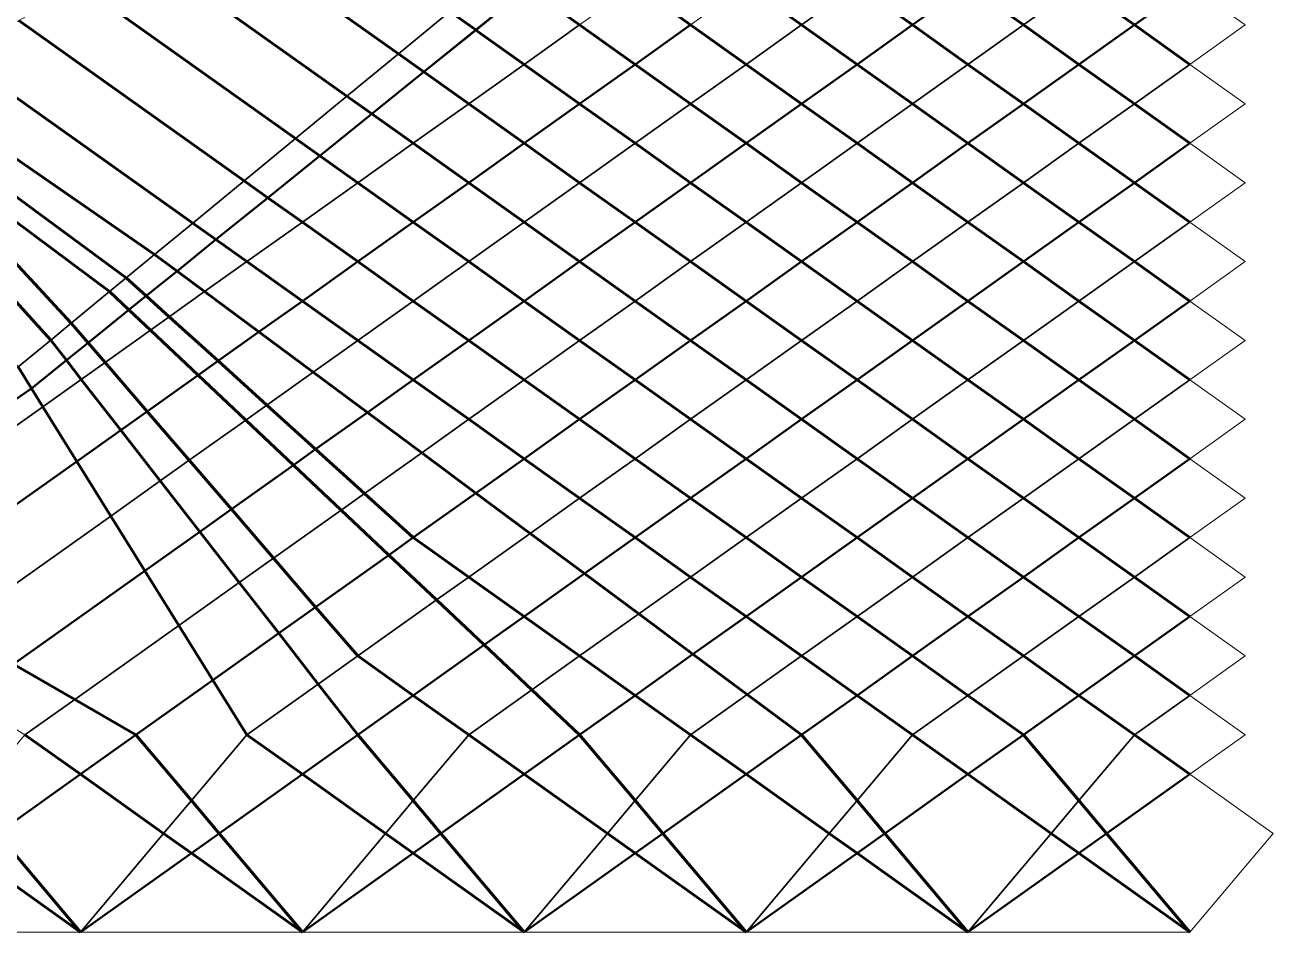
# Model space of a CAD drawing. Header units: millimetres. Extents: x 70.6 to 105.5, y 0 to 21.3.
# Drawn here: x 88.27 to 105.53, y 0 to 12.56 of the extents above; entities that cross this region are included whole.
import ezdxf

# ---------------------------------------------------------------- set-up
doc = ezdxf.new("R2010")
doc.units = ezdxf.units.MM
for name, color, linetype, lineweight in [('Tendons 1', 50, 'Continuous', 50), ('Tendons 2', 201, 'Continuous', 35), ('Tendons 3', 170, 'Continuous', 60), ('Основания', 130, 'Continuous', 20)]:
    doc.layers.add(name, color=color, linetype=linetype, lineweight=lineweight)

msp = doc.modelspace()

# ---------------------------------------------------------------- linework, layer by layer
at = {"layer": 'Tendons 1', "linetype": 'Continuous', "ltscale": 250}
for p, q in [((94.503, 12.486, 0.4), (95.221, 13.067, 0.4)), ((95.223, 13.066, 0.4), (94.505, 12.485, 0.4)), ((101.313, 13.102, 0.4), (100.545, 12.556, 0.4)), ((103.615, 12.556, 0.4), (104.383, 13.102, 0.4)), ((93.784, 11.906, 0.4), (94.503, 12.486, 0.4)), ((94.505, 12.485, 0.4), (93.784, 11.906, 0.4)), ((96.708, 12.01, 0.4), (97.475, 12.556, 0.4)), ((99.778, 12.01, 0.4), (100.545, 12.556, 0.4)), ((102.848, 12.01, 0.4), (103.615, 12.556, 0.4)), ((95.94, 11.464, 0.4), (96.708, 12.01, 0.4)), ((99.01, 11.464, 0.4), (99.778, 12.01, 0.4)), ((102.08, 11.464, 0.4), (102.848, 12.01, 0.4)), ((93.065, 11.325, 0.4), (93.784, 11.906, 0.4)), ((95.94, 11.464, 0.4), (95.173, 10.918, 0.4)), ((99.01, 11.464, 0.4), (98.243, 10.918, 0.4)), ((101.313, 10.918, 0.4), (102.08, 11.464, 0.4)), ((93.065, 11.325, 0.4), (92.346, 10.745, 0.4)), ((92.346, 10.745, 0.4), (93.065, 11.325, 0.4)), ((94.405, 10.372, 0.4), (95.173, 10.918, 0.4)), ((97.475, 10.372, 0.4), (98.243, 10.918, 0.4)), ((101.313, 10.918, 0.4), (100.545, 10.372, 0.4)), ((103.615, 10.372, 0.4), (104.383, 10.918, 0.4)), ((92.346, 10.745, 0.4), (91.627, 10.165, 0.4)), ((94.405, 10.372, 0.4), (93.638, 9.827, 0.4)), ((97.475, 10.372, 0.4), (96.708, 9.827, 0.4)), ((100.545, 10.372, 0.4), (99.778, 9.827, 0.4)), ((103.615, 10.372, 0.4), (102.848, 9.827, 0.4)), ((90.908, 9.585, 0.4), (91.627, 10.165, 0.4)), ((92.87, 9.281, 0.4), (93.638, 9.827, 0.4)), ((95.94, 9.281, 0.4), (96.708, 9.827, 0.4)), ((99.778, 9.827, 0.4), (99.01, 9.281, 0.4)), ((102.08, 9.281, 0.4), (102.848, 9.827, 0.4)), ((90.908, 9.585, 0.4), (90.369, 9.15, 0.4)), ((92.103, 8.735, 0.4), (92.87, 9.281, 0.4)), ((95.94, 9.281, 0.4), (95.173, 8.735, 0.4)), ((99.01, 9.281, 0.4), (98.243, 8.735, 0.4)), ((101.313, 8.735, 0.4), (102.08, 9.281, 0.4)), ((90.369, 9.15, 0.4), (89.943, 8.806, 0.4)), ((89.943, 8.806, 0.4), (89.703, 8.612, 0.4)), ((91.502, 8.308, 0.4), (92.103, 8.735, 0.4)), ((95.173, 8.735, 0.4), (94.405, 8.189, 0.4)), ((98.243, 8.735, 0.4), (97.475, 8.189, 0.4)), ((100.545, 8.189, 0.4), (101.313, 8.735, 0.4)), ((103.615, 8.189, 0.4), (104.383, 8.735, 0.4)), ((89.139, 8.157, 0.4), (89.703, 8.612, 0.4)), ((90.937, 7.906, 0.4), (91.502, 8.308, 0.4)), ((89.139, 8.157, 0.4), (88.839, 7.915, 0.4)), ((94.405, 8.189, 0.4), (93.638, 7.643, 0.4)), ((96.708, 7.643, 0.4), (97.475, 8.189, 0.4)), ((99.778, 7.643, 0.4), (100.545, 8.189, 0.4)), ((102.848, 7.643, 0.4), (103.615, 8.189, 0.4)), ((88.839, 7.915, 0.4), (88.355, 7.524, 0.4)), ((90.66, 7.709, 0.4), (90.937, 7.906, 0.4)), ((89.956, 7.208, 0.4), (90.66, 7.709, 0.4)), ((93.638, 7.643, 0.4), (93.004, 7.192, 0.4)), ((96.708, 7.643, 0.4), (95.94, 7.098, 0.4)), ((99.778, 7.643, 0.4), (99.01, 7.098, 0.4)), ((102.848, 7.643, 0.4), (102.08, 7.098, 0.4)), ((88.355, 7.524, 0.4), (85.225, 5.378, 0.4)), ((89.956, 7.208, 0.4), (89.59, 6.948, 0.4)), ((92.287, 6.683, 0.4), (93.004, 7.192, 0.4)), ((95.94, 7.098, 0.4), (95.173, 6.552, 0.4)), ((98.243, 6.552, 0.4), (99.01, 7.098, 0.4)), ((101.313, 6.552, 0.4), (102.08, 7.098, 0.4)), ((88.982, 6.516, 0.4), (89.59, 6.948, 0.4)), ((91.98, 6.465, 0.4), (92.287, 6.683, 0.4)), ((88.982, 6.516, 0.4), (86.415, 4.69, 0.4)), ((91.121, 5.854, 0.4), (91.98, 6.465, 0.4)), ((95.173, 6.552, 0.4), (94.505, 6.077, 0.4)), ((98.243, 6.552, 0.4), (97.475, 6.006, 0.4)), ((100.545, 6.006, 0.4), (101.313, 6.552, 0.4)), ((104.383, 6.552, 0.4), (103.615, 6.006, 0.4)), ((94.505, 6.077, 0.4), (93.638, 5.46, 0.4)), ((96.708, 5.46, 0.4), (97.475, 6.006, 0.4)), ((100.545, 6.006, 0.4), (99.778, 5.46, 0.4)), ((103.615, 6.006, 0.4), (102.848, 5.46, 0.4)), ((90.683, 5.542, 0.4), (91.121, 5.854, 0.4)), ((90.683, 5.542, 0.4), (89.923, 5.002, 0.4)), ((93.638, 5.46, 0.4), (93.3, 5.22, 0.4)), ((96.708, 5.46, 0.4), (96.007, 4.962, 0.4)), ((99.01, 4.914, 0.4), (99.778, 5.46, 0.4)), ((102.848, 5.46, 0.4), (102.08, 4.914, 0.4)), ((93.3, 5.22, 0.4), (92.287, 4.5, 0.4)), ((88.107, 3.71, 0.4), (89.923, 5.002, 0.4)), ((96.007, 4.962, 0.4), (95.173, 4.368, 0.4)), ((98.243, 4.368, 0.4), (99.01, 4.914, 0.4)), ((101.313, 4.368, 0.4), (102.08, 4.914, 0.4)), ((92.287, 4.5, 0.4), (91.777, 4.137, 0.4)), ((94.62, 3.976, 0.4), (95.173, 4.368, 0.4)), ((98.243, 4.368, 0.4), (97.508, 3.846, 0.4)), ((100.545, 3.823, 0.4), (101.313, 4.368, 0.4)), ((103.615, 3.823, 0.4), (104.383, 4.368, 0.4)), ((90.864, 3.488, 0.4), (91.777, 4.137, 0.4)), ((94.62, 3.976, 0.4), (93.638, 3.277, 0.4)), ((96.708, 3.277, 0.4), (97.508, 3.846, 0.4)), ((99.778, 3.277, 0.4), (100.545, 3.823, 0.4)), ((102.848, 3.277, 0.4), (103.615, 3.823, 0.4)), ((89.8, 2.731, 0.4), (90.864, 3.488, 0.4)), ((90.864, 3.488, 0.4), (89.8, 2.731, 0.4)), ((92.87, 2.731, 0.4), (93.638, 3.277, 0.4)), ((95.94, 2.731, 0.4), (96.708, 3.277, 0.4)), ((99.01, 2.731, 0.4), (99.778, 3.277, 0.4)), ((99.01, 2.731, 0.4), (99.778, 3.277, 0.4)), ((102.08, 2.731, 0.4), (102.848, 3.277, 0.4)), ((89.033, 2.185, 0.4), (89.8, 2.731, 0.4)), ((92.103, 2.185, 0.4), (92.87, 2.731, 0.4)), ((95.173, 2.185, 0.4), (95.94, 2.731, 0.4)), ((98.243, 2.185, 0.4), (99.01, 2.731, 0.4)), ((98.243, 2.185, 0.4), (99.01, 2.731, 0.4)), ((102.08, 2.731, 0.4), (101.313, 2.185, 0.4)), ((89.033, 2.185, 0.4), (87.881, 1.366, 0.4)), ((90.951, 1.366, 0.4), (92.103, 2.185, 0.4)), ((94.021, 1.366, 0.4), (95.173, 2.185, 0.4)), ((97.091, 1.366, 0.4), (98.243, 2.185, 0.4)), ((100.161, 1.366, 0.4), (101.313, 2.185, 0.4)), ((103.231, 1.366, 0.4), (104.383, 2.185, 0.4)), ((90.951, 1.366, 0.4), (90.568, 1.094, 0.4)), ((94.021, 1.366, 0.4), (93.638, 1.094, 0.4)), ((97.091, 1.366, 0.4), (96.708, 1.094, 0.4)), ((100.161, 1.366, 0.4), (99.778, 1.094, 0.4)), ((103.231, 1.366, 0.4), (102.848, 1.094, 0.4)), ((90.568, 1.094, 0.4), (89.033, 0.002, 0.4)), ((93.638, 1.094, 0.4), (92.103, 0.002, 0.4)), ((95.173, 0.002, 0.4), (96.708, 1.094, 0.4)), ((99.778, 1.094, 0.4), (98.243, 0.002, 0.4)), ((102.848, 1.094, 0.4), (101.313, 0.002, 0.4))]:
    msp.add_line(p, q, dxfattribs=at)
at = {"layer": 'Tendons 2', "linetype": 'Continuous', "ltscale": 250}
for p, q in [((99.778, 13.102, 0.9), (99.01, 12.556, 0.9)), ((102.848, 13.102, 0.9), (102.08, 12.556, 0.9)), ((94.143, 12.742, 0.9), (93.432, 12.156, 0.9)), ((95.173, 12.01, 0.9), (95.94, 12.556, 0.9)), ((95.94, 12.556, 0.9), (95.173, 12.01, 0.9)), ((99.01, 12.556, 0.9), (98.243, 12.01, 0.9)), ((101.313, 12.01, 0.9), (102.08, 12.556, 0.9)), ((93.432, 12.156, 0.9), (92.72, 11.571, 0.9)), ((94.405, 11.464, 0.9), (95.173, 12.01, 0.9)), ((95.173, 12.01, 0.9), (94.405, 11.464, 0.9)), ((98.243, 12.01, 0.9), (97.475, 11.464, 0.9)), ((100.545, 11.464, 0.9), (101.313, 12.01, 0.9)), ((104.383, 12.01, 0.9), (103.615, 11.464, 0.9)), ((92.009, 10.985, 0.9), (92.72, 11.571, 0.9)), ((94.405, 11.464, 0.9), (93.638, 10.918, 0.9)), ((97.475, 11.464, 0.9), (96.708, 10.918, 0.9)), ((100.545, 11.464, 0.9), (99.778, 10.918, 0.9)), ((102.848, 10.918, 0.9), (103.615, 11.464, 0.9)), ((91.298, 10.399, 0.9), (92.009, 10.985, 0.9)), ((92.87, 10.372, 0.9), (93.638, 10.918, 0.9)), ((93.638, 10.918, 0.9), (92.87, 10.372, 0.9)), ((96.708, 10.918, 0.9), (95.94, 10.372, 0.9)), ((99.01, 10.372, 0.9), (99.778, 10.918, 0.9)), ((102.08, 10.372, 0.9), (102.848, 10.918, 0.9)), ((91.298, 10.399, 0.9), (90.586, 9.813, 0.9)), ((92.103, 9.827, 0.9), (92.87, 10.372, 0.9)), ((92.87, 10.372, 0.9), (92.103, 9.827, 0.9)), ((95.173, 9.827, 0.9), (95.94, 10.372, 0.9)), ((98.243, 9.827, 0.9), (99.01, 10.372, 0.9)), ((102.08, 10.372, 0.9), (101.313, 9.827, 0.9)), ((90.059, 9.379, 0.9), (90.586, 9.813, 0.9)), ((92.103, 9.827, 0.9), (91.335, 9.281, 0.9)), ((91.335, 9.281, 0.9), (92.103, 9.826, 0.9)), ((95.173, 9.827, 0.9), (94.405, 9.281, 0.9)), ((97.475, 9.281, 0.9), (98.243, 9.827, 0.9)), ((100.545, 9.281, 0.9), (101.313, 9.827, 0.9)), ((103.615, 9.281, 0.9), (104.383, 9.827, 0.9)), ((89.667, 9.056, 0.9), (90.059, 9.379, 0.9)), ((91.335, 9.281, 0.9), (90.751, 8.865, 0.9)), ((94.405, 9.281, 0.9), (93.638, 8.735, 0.9)), ((96.708, 8.735, 0.9), (97.475, 9.281, 0.9)), ((99.778, 8.735, 0.9), (100.545, 9.281, 0.9)), ((103.615, 9.281, 0.9), (102.848, 8.735, 0.9)), ((89.434, 8.865, 0.9), (89.667, 9.056, 0.9)), ((88.905, 8.429, 0.9), (89.434, 8.865, 0.9)), ((90.751, 8.865, 0.9), (90.261, 8.517, 0.9)), ((92.87, 8.189, 0.9), (93.638, 8.735, 0.9)), ((95.94, 8.189, 0.9), (96.708, 8.735, 0.9)), ((99.01, 8.189, 0.9), (99.778, 8.735, 0.9)), ((102.848, 8.735, 0.9), (102.08, 8.189, 0.9)), ((90, 8.331, 0.9), (90.261, 8.517, 0.9)), ((88.621, 8.195, 0.9), (88.905, 8.429, 0.9)), ((89.373, 7.885, 0.9), (90, 8.331, 0.9)), ((88.169, 7.823, 0.9), (88.621, 8.195, 0.9)), ((92.253, 7.75, 0.9), (92.87, 8.189, 0.9)), ((95.173, 7.643, 0.9), (95.94, 8.189, 0.9)), ((99.01, 8.189, 0.9), (98.243, 7.643, 0.9)), ((101.313, 7.643, 0.9), (102.08, 8.189, 0.9)), ((89.373, 7.885, 0.9), (89.044, 7.651, 0.9)), ((89.044, 7.651, 0.9), (88.511, 7.272, 0.9)), ((92.253, 7.75, 0.9), (91.612, 7.294, 0.9)), ((95.173, 7.643, 0.9), (94.405, 7.098, 0.9)), ((98.243, 7.643, 0.9), (97.475, 7.098, 0.9)), ((100.545, 7.098, 0.9), (101.313, 7.643, 0.9)), ((103.615, 7.098, 0.9), (104.383, 7.643, 0.9)), ((85.568, 5.18, 0.9), (88.511, 7.272, 0.9)), ((91.32, 7.087, 0.9), (91.612, 7.294, 0.9)), ((90.539, 6.531, 0.9), (91.32, 7.087, 0.9)), ((93.754, 6.635, 0.9), (94.405, 7.098, 0.9)), ((97.475, 7.098, 0.9), (96.708, 6.552, 0.9)), ((100.545, 7.098, 0.9), (99.778, 6.552, 0.9)), ((103.615, 7.098, 0.9), (102.848, 6.552, 0.9)), ((92.962, 6.072, 0.9), (93.754, 6.635, 0.9)), ((90.539, 6.531, 0.9), (90.137, 6.245, 0.9)), ((96.708, 6.552, 0.9), (95.94, 6.006, 0.9)), ((99.01, 6.006, 0.9), (99.778, 6.552, 0.9)), ((102.08, 6.006, 0.9), (102.848, 6.552, 0.9)), ((90.137, 6.245, 0.9), (89.452, 5.759, 0.9)), ((92.64, 5.842, 0.9), (92.962, 6.072, 0.9)), ((95.94, 6.006, 0.9), (95.256, 5.519, 0.9)), ((99.01, 6.006, 0.9), (98.243, 5.46, 0.9)), ((102.08, 6.006, 0.9), (101.313, 5.46, 0.9)), ((89.452, 5.759, 0.9), (87.261, 4.2, 0.9)), ((91.704, 5.177, 0.9), (92.64, 5.842, 0.9)), ((95.256, 5.519, 0.9), (94.405, 4.914, 0.9)), ((97.475, 4.914, 0.9), (98.243, 5.46, 0.9)), ((100.545, 4.914, 0.9), (101.313, 5.46, 0.9)), ((103.615, 4.914, 0.9), (104.383, 5.46, 0.9)), ((91.23, 4.84, 0.9), (91.704, 5.177, 0.9)), ((91.23, 4.84, 0.9), (90.394, 4.245, 0.9)), ((93.96, 4.598, 0.9), (94.405, 4.914, 0.9)), ((96.758, 4.404, 0.9), (97.475, 4.914, 0.9)), ((99.778, 4.368, 0.9), (100.545, 4.914, 0.9)), ((103.615, 4.914, 0.9), (102.848, 4.368, 0.9)), ((92.87, 3.823, 0.9), (93.96, 4.598, 0.9)), ((95.94, 3.823, 0.9), (96.758, 4.404, 0.9)), ((99.778, 4.368, 0.9), (99.01, 3.823, 0.9)), ((102.08, 3.823, 0.9), (102.848, 4.368, 0.9)), ((90.394, 4.245, 0.9), (88.954, 3.221, 0.9)), ((92.323, 3.434, 0.9), (92.87, 3.823, 0.9)), ((95.94, 3.823, 0.9), (95.28, 3.353, 0.9)), ((99.01, 3.823, 0.9), (98.259, 3.289, 0.9)), ((98.259, 3.289, 0.9), (99.01, 3.823, 0.9)), ((102.08, 3.823, 0.9), (101.313, 3.277, 0.9)), ((92.323, 3.434, 0.9), (91.335, 2.731, 0.9)), ((95.28, 3.353, 0.9), (94.405, 2.731, 0.9)), ((98.259, 3.289, 0.9), (97.475, 2.731, 0.9)), ((97.475, 2.731, 0.9), (98.259, 3.289, 0.9)), ((88.954, 3.221, 0.9), (88.265, 2.731, 0.9)), ((100.545, 2.731, 0.9), (101.313, 3.277, 0.9)), ((103.615, 2.731, 0.9), (104.383, 3.277, 0.9)), ((90.568, 1.821, 0.9), (91.335, 2.731, 0.9)), ((94.405, 2.731, 0.9), (93.638, 1.821, 0.9)), ((96.708, 1.821, 0.9), (97.475, 2.731, 0.9)), ((99.778, 1.821, 0.9), (100.545, 2.731, 0.9)), ((103.615, 2.731, 0.9), (102.848, 1.821, 0.9)), ((90.184, 1.366, 0.9), (90.568, 1.821, 0.9)), ((93.254, 1.366, 0.9), (93.638, 1.821, 0.9)), ((96.324, 1.366, 0.9), (96.708, 1.821, 0.9)), ((99.394, 1.366, 0.9), (99.778, 1.821, 0.9)), ((102.848, 1.821, 0.9), (102.464, 1.366, 0.9)), ((89.033, 0.002, 0.9), (90.184, 1.366, 0.9)), ((92.103, 0.002, 0.9), (93.254, 1.366, 0.9)), ((95.173, 0.002, 0.9), (96.324, 1.366, 0.9)), ((99.394, 1.366, 0.9), (98.243, 0.002, 0.9)), ((101.313, 0.002, 0.9), (102.464, 1.366, 0.9))]:
    msp.add_line(p, q, dxfattribs=at)
at = {"layer": 'Tendons 3', "linetype": 'Continuous', "ltscale": 250}
for p, q in [((91.192, 13.749, 0.65), (93.432, 12.156, 0.65)), ((92.72, 11.571, 0.65), (90.27, 13.313, 0.65)), ((95.94, 12.556, 0.65), (95.223, 13.066, 0.65)), ((95.223, 13.066, 0.65), (95.94, 12.556, 0.65)), ((96.708, 13.102, 0.65), (97.475, 12.556, 0.65)), ((98.243, 13.102, 0.65), (99.01, 12.556, 0.65)), ((99.778, 13.102, 0.65), (100.545, 12.556, 0.65)), ((102.08, 12.556, 0.65), (101.313, 13.102, 0.65)), ((102.848, 13.102, 0.65), (103.615, 12.556, 0.65)), ((92.009, 10.985, 0.65), (89.347, 12.878, 0.65)), ((91.298, 10.399, 0.65), (88.181, 12.616, 0.65)), ((94.143, 12.742, 0.65), (94.503, 12.486, 0.65)), ((95.173, 12.01, 0.65), (94.505, 12.485, 0.65)), ((94.505, 12.485, 0.65), (95.173, 12.01, 0.65)), ((95.94, 12.556, 0.65), (96.708, 12.01, 0.65)), ((98.243, 12.01, 0.65), (97.475, 12.556, 0.65)), ((99.01, 12.556, 0.65), (99.778, 12.01, 0.65)), ((100.545, 12.556, 0.65), (101.313, 12.01, 0.65)), ((102.848, 12.01, 0.65), (102.08, 12.556, 0.65)), ((104.383, 12.01, 0.65), (103.615, 12.556, 0.65)), ((87.319, 12.137, 0.65), (90.586, 9.813, 0.65)), ((93.432, 12.156, 0.65), (93.784, 11.906, 0.65)), ((95.173, 12.01, 0.65), (95.94, 11.464, 0.65)), ((96.708, 12.01, 0.65), (97.475, 11.464, 0.65)), ((99.01, 11.464, 0.65), (98.243, 12.01, 0.65)), ((100.545, 11.464, 0.65), (99.778, 12.01, 0.65)), ((102.08, 11.464, 0.65), (101.313, 12.01, 0.65)), ((103.615, 11.464, 0.65), (102.848, 12.01, 0.65)), ((86.628, 11.754, 0.65), (90.059, 9.379, 0.65)), ((93.784, 11.906, 0.65), (94.405, 11.464, 0.65)), ((92.72, 11.571, 0.65), (93.065, 11.325, 0.65)), ((89.434, 8.865, 0.65), (86.018, 11.415, 0.65)), ((86.274, 11.557, 0.65), (89.667, 9.056, 0.65)), ((94.405, 11.464, 0.65), (95.173, 10.918, 0.65)), ((95.94, 11.464, 0.65), (96.708, 10.918, 0.65)), ((97.475, 11.464, 0.65), (98.243, 10.918, 0.65)), ((99.778, 10.918, 0.65), (99.01, 11.464, 0.65)), ((100.545, 11.464, 0.65), (101.313, 10.918, 0.65)), ((102.848, 10.918, 0.65), (102.08, 11.464, 0.65)), ((103.615, 11.464, 0.65), (104.383, 10.918, 0.65)), ((93.638, 10.918, 0.65), (93.065, 11.325, 0.65)), ((93.065, 11.325, 0.65), (93.638, 10.918, 0.65)), ((92.009, 10.985, 0.65), (92.346, 10.745, 0.65)), ((94.405, 10.372, 0.65), (93.638, 10.918, 0.65)), ((95.173, 10.918, 0.65), (95.94, 10.372, 0.65)), ((97.475, 10.372, 0.65), (96.708, 10.918, 0.65)), ((98.243, 10.918, 0.65), (99.01, 10.372, 0.65)), ((99.778, 10.918, 0.65), (100.545, 10.372, 0.65)), ((101.313, 10.918, 0.65), (102.08, 10.372, 0.65)), ((102.848, 10.918, 0.65), (103.615, 10.372, 0.65)), ((92.87, 10.372, 0.65), (92.346, 10.745, 0.65)), ((91.298, 10.399, 0.65), (91.627, 10.165, 0.65)), ((93.638, 9.827, 0.65), (92.87, 10.372, 0.65)), ((95.173, 9.827, 0.65), (94.405, 10.372, 0.65)), ((95.94, 10.372, 0.65), (96.708, 9.827, 0.65)), ((98.243, 9.827, 0.65), (97.475, 10.372, 0.65)), ((99.778, 9.827, 0.65), (99.01, 10.372, 0.65)), ((100.545, 10.372, 0.65), (101.313, 9.827, 0.65)), ((102.08, 10.372, 0.65), (102.848, 9.827, 0.65)), ((104.383, 9.827, 0.65), (103.615, 10.372, 0.65)), ((92.103, 9.826, 0.65), (91.627, 10.165, 0.65)), ((91.627, 10.165, 0.65), (92.103, 9.827, 0.65)), ((90.586, 9.813, 0.65), (90.908, 9.585, 0.65)), ((92.87, 9.281, 0.65), (92.103, 9.827, 0.65)), ((93.638, 9.827, 0.65), (94.405, 9.281, 0.65)), ((95.94, 9.281, 0.65), (95.173, 9.827, 0.65)), ((97.475, 9.281, 0.65), (96.708, 9.827, 0.65)), ((99.01, 9.281, 0.65), (98.243, 9.827, 0.65)), ((99.778, 9.827, 0.65), (100.545, 9.281, 0.65)), ((101.313, 9.827, 0.65), (102.08, 9.281, 0.65)), ((102.848, 9.827, 0.65), (103.615, 9.281, 0.65)), ((88.905, 8.429, 0.65), (87.786, 9.635, 0.65)), ((90.908, 9.585, 0.65), (91.335, 9.281, 0.65)), ((87.555, 9.373, 0.65), (88.621, 8.195, 0.65)), ((90.369, 9.15, 0.65), (90.059, 9.379, 0.65)), ((91.335, 9.281, 0.65), (92.103, 8.735, 0.65)), ((92.87, 9.281, 0.65), (93.638, 8.735, 0.65)), ((95.173, 8.735, 0.65), (94.405, 9.281, 0.65)), ((95.94, 9.281, 0.65), (96.708, 8.735, 0.65)), ((97.475, 9.281, 0.65), (98.243, 8.735, 0.65)), ((99.778, 8.735, 0.65), (99.01, 9.281, 0.65)), ((101.313, 8.735, 0.65), (100.545, 9.281, 0.65)), ((102.848, 8.735, 0.65), (102.08, 9.281, 0.65)), ((103.615, 9.281, 0.65), (104.383, 8.735, 0.65)), ((89.943, 8.806, 0.65), (89.667, 9.056, 0.65)), ((90.751, 8.865, 0.65), (90.369, 9.15, 0.65)), ((89.434, 8.865, 0.65), (89.703, 8.612, 0.65)), ((91.502, 8.308, 0.65), (90.751, 8.865, 0.65)), ((90.261, 8.517, 0.65), (89.943, 8.806, 0.65)), ((92.103, 8.735, 0.65), (92.87, 8.189, 0.65)), ((93.638, 8.735, 0.65), (94.405, 8.189, 0.65)), ((95.173, 8.735, 0.65), (95.94, 8.189, 0.65)), ((97.475, 8.189, 0.65), (96.708, 8.735, 0.65)), ((99.01, 8.189, 0.65), (98.243, 8.735, 0.65)), ((99.778, 8.735, 0.65), (100.545, 8.189, 0.65)), ((101.313, 8.735, 0.65), (102.08, 8.189, 0.65)), ((103.615, 8.189, 0.65), (102.848, 8.735, 0.65)), ((90, 8.331, 0.65), (89.703, 8.612, 0.65)), ((90.937, 7.906, 0.65), (90.261, 8.517, 0.65)), ((88.905, 8.429, 0.65), (89.139, 8.157, 0.65)), ((90, 8.331, 0.65), (90.66, 7.709, 0.65)), ((92.253, 7.75, 0.65), (91.502, 8.308, 0.65)), ((88.621, 8.195, 0.65), (88.839, 7.915, 0.65)), ((89.373, 7.885, 0.65), (89.139, 8.157, 0.65)), ((92.87, 8.189, 0.65), (93.638, 7.643, 0.65)), ((95.173, 7.643, 0.65), (94.405, 8.189, 0.65)), ((96.708, 7.643, 0.65), (95.94, 8.189, 0.65)), ((97.475, 8.189, 0.65), (98.243, 7.643, 0.65)), ((99.01, 8.189, 0.65), (99.778, 7.643, 0.65)), ((101.313, 7.643, 0.65), (100.545, 8.189, 0.65)), ((102.08, 8.189, 0.65), (102.848, 7.643, 0.65)), ((104.383, 7.643, 0.65), (103.615, 8.189, 0.65)), ((88.169, 7.823, 0.65), (88.355, 7.524, 0.65)), ((88.839, 7.915, 0.65), (89.044, 7.651, 0.65)), ((89.373, 7.885, 0.65), (89.956, 7.208, 0.65)), ((90.937, 7.906, 0.65), (91.612, 7.294, 0.65)), ((89.59, 6.948, 0.65), (89.044, 7.651, 0.65)), ((90.66, 7.709, 0.65), (91.32, 7.087, 0.65)), ((93.004, 7.192, 0.65), (92.253, 7.75, 0.65)), ((94.405, 7.098, 0.65), (93.638, 7.643, 0.65)), ((95.173, 7.643, 0.65), (95.94, 7.098, 0.65)), ((97.475, 7.098, 0.65), (96.708, 7.643, 0.65)), ((99.01, 7.098, 0.65), (98.243, 7.643, 0.65)), ((99.778, 7.643, 0.65), (100.545, 7.098, 0.65)), ((102.08, 7.098, 0.65), (101.313, 7.643, 0.65)), ((102.848, 7.643, 0.65), (103.615, 7.098, 0.65)), ((88.355, 7.524, 0.65), (88.511, 7.272, 0.65)), ((88.511, 7.272, 0.65), (88.982, 6.516, 0.65)), ((92.287, 6.683, 0.65), (91.612, 7.294, 0.65)), ((90.539, 6.531, 0.65), (89.956, 7.208, 0.65)), ((91.98, 6.465, 0.65), (91.32, 7.087, 0.65)), ((93.754, 6.635, 0.65), (93.004, 7.192, 0.65)), ((95.173, 6.552, 0.65), (94.405, 7.098, 0.65)), ((96.708, 6.552, 0.65), (95.94, 7.098, 0.65)), ((98.243, 6.552, 0.65), (97.475, 7.098, 0.65)), ((99.778, 6.552, 0.65), (99.01, 7.098, 0.65)), ((101.313, 6.552, 0.65), (100.545, 7.098, 0.65)), ((102.08, 7.098, 0.65), (102.848, 6.552, 0.65)), ((103.615, 7.098, 0.65), (104.383, 6.552, 0.65)), ((90.137, 6.245, 0.65), (89.59, 6.948, 0.65)), ((92.962, 6.072, 0.65), (92.287, 6.683, 0.65)), ((93.754, 6.635, 0.65), (94.505, 6.077, 0.65)), ((89.452, 5.759, 0.65), (88.982, 6.516, 0.65)), ((90.539, 6.531, 0.65), (91.121, 5.854, 0.65)), ((91.98, 6.465, 0.65), (92.64, 5.842, 0.65)), ((95.94, 6.006, 0.65), (95.173, 6.552, 0.65)), ((97.475, 6.006, 0.65), (96.708, 6.552, 0.65)), ((98.243, 6.552, 0.65), (99.01, 6.006, 0.65)), ((99.778, 6.552, 0.65), (100.545, 6.006, 0.65)), ((102.08, 6.006, 0.65), (101.313, 6.552, 0.65)), ((102.848, 6.552, 0.65), (103.615, 6.006, 0.65)), ((90.683, 5.542, 0.65), (90.137, 6.245, 0.65)), ((92.962, 6.072, 0.65), (93.638, 5.46, 0.65)), ((94.505, 6.077, 0.65), (95.256, 5.519, 0.65)), ((95.94, 6.006, 0.65), (96.708, 5.46, 0.65)), ((97.475, 6.006, 0.65), (98.243, 5.46, 0.65)), ((99.01, 6.006, 0.65), (99.778, 5.46, 0.65)), ((101.313, 5.46, 0.65), (100.545, 6.006, 0.65)), ((102.08, 6.006, 0.65), (102.848, 5.46, 0.65)), ((103.615, 6.006, 0.65), (104.383, 5.46, 0.65)), ((89.923, 5.002, 0.65), (89.452, 5.759, 0.65)), ((91.121, 5.854, 0.65), (91.704, 5.177, 0.65)), ((92.64, 5.842, 0.65), (93.3, 5.22, 0.65)), ((90.683, 5.542, 0.65), (91.23, 4.84, 0.65)), ((93.638, 5.46, 0.65), (94.405, 4.914, 0.65)), ((95.256, 5.519, 0.65), (96.007, 4.962, 0.65)), ((96.708, 5.46, 0.65), (97.475, 4.914, 0.65)), ((99.01, 4.914, 0.65), (98.243, 5.46, 0.65)), ((100.545, 4.914, 0.65), (99.778, 5.46, 0.65)), ((102.08, 4.914, 0.65), (101.313, 5.46, 0.65)), ((103.615, 4.914, 0.65), (102.848, 5.46, 0.65)), ((93.3, 5.22, 0.65), (93.96, 4.598, 0.65)), ((92.287, 4.5, 0.65), (91.704, 5.177, 0.65)), ((90.394, 4.245, 0.65), (89.923, 5.002, 0.65)), ((91.23, 4.84, 0.65), (91.777, 4.137, 0.65)), ((94.405, 4.914, 0.65), (95.173, 4.368, 0.65)), ((96.007, 4.962, 0.65), (96.758, 4.404, 0.65)), ((97.475, 4.914, 0.65), (98.243, 4.368, 0.65)), ((99.01, 4.914, 0.65), (99.778, 4.368, 0.65)), ((101.313, 4.368, 0.65), (100.545, 4.914, 0.65)), ((102.08, 4.914, 0.65), (102.848, 4.368, 0.65)), ((104.383, 4.368, 0.65), (103.615, 4.914, 0.65)), ((92.287, 4.5, 0.65), (92.87, 3.823, 0.65)), ((94.62, 3.976, 0.65), (93.96, 4.598, 0.65)), ((95.173, 4.368, 0.65), (95.94, 3.823, 0.65)), ((96.758, 4.404, 0.65), (97.508, 3.846, 0.65)), ((98.243, 4.368, 0.65), (99.01, 3.823, 0.65)), ((100.545, 3.823, 0.65), (99.778, 4.368, 0.65)), ((101.313, 4.368, 0.65), (102.08, 3.823, 0.65)), ((102.848, 4.368, 0.65), (103.615, 3.823, 0.65)), ((90.394, 4.245, 0.65), (90.864, 3.488, 0.65)), ((92.323, 3.434, 0.65), (91.777, 4.137, 0.65)), ((95.28, 3.353, 0.65), (94.62, 3.976, 0.65)), ((92.87, 3.823, 0.65), (93.638, 3.277, 0.65)), ((95.94, 3.823, 0.65), (96.708, 3.277, 0.65)), ((98.259, 3.289, 0.65), (97.508, 3.846, 0.65)), ((99.778, 3.277, 0.65), (99.01, 3.823, 0.65)), ((99.01, 3.823, 0.65), (99.778, 3.277, 0.65)), ((101.313, 3.277, 0.65), (100.545, 3.823, 0.65)), ((102.848, 3.277, 0.65), (102.08, 3.823, 0.65)), ((103.615, 3.823, 0.65), (104.383, 3.277, 0.65)), ((88.107, 3.71, 0.65), (88.954, 3.221, 0.65)), ((90.864, 3.488, 0.65), (91.335, 2.731, 0.65)), ((92.87, 2.731, 0.65), (92.323, 3.434, 0.65)), ((95.28, 3.353, 0.65), (95.94, 2.731, 0.65)), ((98.259, 3.289, 0.65), (99.01, 2.731, 0.65)), ((89.8, 2.731, 0.65), (88.954, 3.221, 0.65)), ((93.638, 3.277, 0.65), (94.405, 2.731, 0.65)), ((96.708, 3.277, 0.65), (97.475, 2.731, 0.65)), ((99.778, 3.277, 0.65), (100.545, 2.731, 0.65)), ((101.313, 3.277, 0.65), (102.08, 2.731, 0.65)), ((102.848, 3.277, 0.65), (103.615, 2.731, 0.65)), ((88.265, 2.731, 0.65), (89.033, 2.185, 0.65)), ((89.8, 2.731, 0.65), (90.568, 1.821, 0.65)), ((91.335, 2.731, 0.65), (92.103, 2.185, 0.65)), ((93.638, 1.821, 0.65), (92.87, 2.731, 0.65)), ((94.405, 2.731, 0.65), (95.173, 2.185, 0.65)), ((95.94, 2.731, 0.65), (96.708, 1.821, 0.65)), ((97.475, 2.731, 0.65), (98.243, 2.185, 0.65)), ((97.475, 2.731, 0.65), (98.243, 2.185, 0.65)), ((99.01, 2.731, 0.65), (99.778, 1.821, 0.65)), ((100.545, 2.731, 0.65), (101.313, 2.185, 0.65)), ((102.08, 2.731, 0.65), (102.848, 1.821, 0.65)), ((104.383, 2.185, 0.65), (103.615, 2.731, 0.65)), ((89.033, 2.185, 0.65), (90.184, 1.366, 0.65)), ((93.254, 1.366, 0.65), (92.103, 2.185, 0.65)), ((96.324, 1.366, 0.65), (95.173, 2.185, 0.65)), ((98.243, 2.185, 0.65), (99.394, 1.366, 0.65)), ((102.464, 1.366, 0.65), (101.313, 2.185, 0.65)), ((90.951, 1.366, 0.65), (90.568, 1.821, 0.65)), ((94.021, 1.366, 0.65), (93.638, 1.821, 0.65)), ((96.708, 1.821, 0.65), (97.091, 1.366, 0.65)), ((99.778, 1.821, 0.65), (100.161, 1.366, 0.65)), ((102.848, 1.821, 0.65), (103.231, 1.366, 0.65)), ((89.033, 0.002, 0.65), (87.881, 1.366, 0.65)), ((90.184, 1.366, 0.65), (90.568, 1.094, 0.65)), ((90.951, 1.366, 0.65), (92.103, 0.002, 0.65)), ((93.254, 1.366, 0.65), (93.638, 1.094, 0.65)), ((95.173, 0.002, 0.65), (94.021, 1.366, 0.65)), ((96.708, 1.094, 0.65), (96.324, 1.366, 0.65)), ((98.243, 0.002, 0.65), (97.091, 1.366, 0.65)), ((99.394, 1.366, 0.65), (99.778, 1.094, 0.65)), ((100.161, 1.366, 0.65), (101.313, 0.002, 0.65)), ((102.464, 1.366, 0.65), (102.848, 1.094, 0.65)), ((104.383, 0.002, 0.65), (103.231, 1.366, 0.65)), ((89.033, 0.002, 0.65), (87.498, 1.094, 0.65)), ((90.568, 1.094, 0.65), (92.103, 0.002, 0.65)), ((95.173, 0.002, 0.65), (93.638, 1.094, 0.65)), ((96.708, 1.094, 0.65), (98.243, 0.002, 0.65)), ((101.313, 0.002, 0.65), (99.778, 1.094, 0.65)), ((104.383, 0.002, 0.65), (102.848, 1.094, 0.65))]:
    msp.add_line(p, q, dxfattribs=at)
at = {"layer": 'Основания', "linetype": 'Continuous', "ltscale": 250}
for points in [[(92.114, 14.185), (91.192, 13.749), (93.432, 12.156), (94.143, 12.742)], [(93.432, 12.156), (91.192, 13.749), (90.27, 13.313), (92.72, 11.571)], [(103.615, 13.647), (102.848, 13.102), (103.615, 12.556), (104.383, 13.102)], [(92.72, 11.571), (90.27, 13.313), (89.347, 12.878), (92.009, 10.985)], [(95.221, 13.067), (94.854, 13.328), (94.143, 12.742), (94.503, 12.486)], [(89.347, 12.878), (89.042, 13.094), (88.181, 12.616), (91.298, 10.399), (92.009, 10.985)], [(96.708, 13.102), (95.94, 12.556), (96.708, 12.01), (97.475, 12.556)], [(98.243, 13.102), (97.475, 12.556), (98.243, 12.01), (99.01, 12.556)], [(99.778, 13.102), (99.01, 12.556), (99.778, 12.01), (100.545, 12.556)], [(101.313, 13.102), (100.545, 12.556), (101.313, 12.01), (102.08, 12.556)], [(102.848, 13.102), (102.08, 12.556), (102.848, 12.01), (103.615, 12.556)], [(104.383, 13.102), (103.615, 12.556), (104.383, 12.01), (105.15, 12.556)], [(88.181, 12.616), (87.319, 12.137), (90.586, 9.813), (91.298, 10.399)], [(94.503, 12.486), (94.143, 12.742), (93.432, 12.156), (93.784, 11.906)], [(95.94, 12.556), (95.173, 12.01), (95.94, 11.464), (96.708, 12.01)], [(97.475, 12.556), (96.708, 12.01), (97.475, 11.464), (98.243, 12.01)], [(99.01, 12.556), (98.243, 12.01), (99.01, 11.464), (99.778, 12.01)], [(100.545, 12.556), (99.778, 12.01), (100.545, 11.464), (101.313, 12.01)], [(102.08, 12.556), (101.313, 12.01), (102.08, 11.464), (102.848, 12.01)], [(103.615, 12.556), (102.848, 12.01), (103.615, 11.464), (104.383, 12.01)], [(87.319, 12.137), (86.628, 11.754), (90.059, 9.379), (90.586, 9.813)], [(93.784, 11.906), (93.432, 12.156), (92.72, 11.571), (93.065, 11.325)], [(95.173, 12.01), (94.405, 11.464), (95.173, 10.918), (95.94, 11.464)], [(96.708, 12.01), (95.94, 11.464), (96.708, 10.918), (97.475, 11.464)], [(98.243, 12.01), (97.475, 11.464), (98.243, 10.918), (99.01, 11.464)], [(99.778, 12.01), (99.01, 11.464), (99.778, 10.918), (100.545, 11.464)], [(101.313, 12.01), (100.545, 11.464), (101.313, 10.918), (102.08, 11.464)], [(102.848, 12.01), (102.08, 11.464), (102.848, 10.918), (103.615, 11.464)], [(104.383, 12.01), (103.615, 11.464), (104.383, 10.918), (105.15, 11.464)], [(86.628, 11.754), (86.274, 11.557), (89.667, 9.056), (90.059, 9.379)], [(93.065, 11.325), (92.72, 11.571), (92.009, 10.985), (92.346, 10.745)], [(86.018, 11.415), (85.578, 11.17), (86.772, 10.452), (87.786, 9.635), (88.905, 8.429), (89.434, 8.865)], [(86.274, 11.557), (86.018, 11.415), (89.434, 8.865), (89.667, 9.056)], [(94.405, 11.464), (93.638, 10.918), (94.405, 10.372), (95.173, 10.918)], [(95.94, 11.464), (95.173, 10.918), (95.94, 10.372), (96.708, 10.918)], [(97.475, 11.464), (96.708, 10.918), (97.475, 10.372), (98.243, 10.918)], [(99.01, 11.464), (98.243, 10.918), (99.01, 10.372), (99.778, 10.918)], [(100.545, 11.464), (99.778, 10.918), (100.545, 10.372), (101.313, 10.918)], [(102.08, 11.464), (101.313, 10.918), (102.08, 10.372), (102.848, 10.918)], [(103.615, 11.464), (102.848, 10.918), (103.615, 10.372), (104.383, 10.918)], [(85.578, 11.17), (85.192, 10.956), (86.583, 10.178), (87.555, 9.373), (88.621, 8.195), (88.905, 8.429), (87.786, 9.635), (86.772, 10.452)], [(85.192, 10.956), (84.698, 10.682), (86.235, 9.87), (87.162, 9.092), (88.169, 7.823), (88.621, 8.195), (87.555, 9.373), (86.583, 10.178)], [(92.346, 10.745), (92.009, 10.985), (91.298, 10.399), (91.627, 10.165)], [(93.638, 10.918), (92.87, 10.372), (93.638, 9.827), (94.405, 10.372)], [(95.173, 10.918), (94.405, 10.372), (95.173, 9.827), (95.94, 10.372)], [(96.708, 10.918), (95.94, 10.372), (96.708, 9.827), (97.475, 10.372)], [(98.243, 10.918), (97.475, 10.372), (98.243, 9.827), (99.01, 10.372)], [(99.778, 10.918), (99.01, 10.372), (99.778, 9.827), (100.545, 10.372)], [(101.313, 10.918), (100.545, 10.372), (101.313, 9.827), (102.08, 10.372)], [(102.848, 10.918), (102.08, 10.372), (102.848, 9.827), (103.615, 10.372)], [(104.383, 10.918), (103.615, 10.372), (104.383, 9.827), (105.15, 10.372)], [(92.87, 10.372), (92.103, 9.827), (92.87, 9.281), (93.638, 9.827)], [(94.405, 10.372), (93.638, 9.827), (94.405, 9.281), (95.173, 9.827)], [(95.94, 10.372), (95.173, 9.827), (95.94, 9.281), (96.708, 9.827)], [(97.475, 10.372), (96.708, 9.827), (97.475, 9.281), (98.243, 9.827)], [(99.01, 10.372), (98.243, 9.827), (99.01, 9.281), (99.778, 9.827)], [(100.545, 10.372), (99.778, 9.827), (100.545, 9.281), (101.313, 9.827)], [(102.08, 10.372), (101.313, 9.827), (102.08, 9.281), (102.848, 9.827)], [(103.615, 10.372), (102.848, 9.827), (103.615, 9.281), (104.383, 9.827)], [(90.586, 9.813), (90.059, 9.379), (90.369, 9.15), (90.908, 9.585)], [(92.103, 9.827), (91.335, 9.281), (92.103, 8.735), (92.87, 9.281)], [(93.638, 9.827), (92.87, 9.281), (93.638, 8.735), (94.405, 9.281)], [(95.173, 9.827), (94.405, 9.281), (95.173, 8.735), (95.94, 9.281)], [(96.708, 9.827), (95.94, 9.281), (96.708, 8.735), (97.475, 9.281)], [(98.243, 9.827), (97.475, 9.281), (98.243, 8.735), (99.01, 9.281)], [(99.778, 9.827), (99.01, 9.281), (99.778, 8.735), (100.545, 9.281)], [(101.313, 9.827), (100.545, 9.281), (101.313, 8.735), (102.08, 9.281)], [(102.848, 9.827), (102.08, 9.281), (102.848, 8.735), (103.615, 9.281)], [(104.383, 9.827), (103.615, 9.281), (104.383, 8.735), (105.15, 9.281)], [(91.335, 9.281), (91.335, 9.281), (91.335, 9.281), (90.908, 9.585), (90.369, 9.15), (90.751, 8.865), (91.335, 9.281)], [(90.369, 9.15), (90.059, 9.379), (89.667, 9.056), (89.943, 8.806)], [(91.335, 9.281), (90.751, 8.865), (91.502, 8.308), (92.103, 8.735)], [(92.87, 9.281), (92.103, 8.735), (92.87, 8.189), (93.638, 8.735)], [(94.405, 9.281), (93.638, 8.735), (94.405, 8.189), (95.173, 8.735)], [(95.94, 9.281), (95.173, 8.735), (95.94, 8.189), (96.708, 8.735)], [(97.475, 9.281), (96.708, 8.735), (97.475, 8.189), (98.243, 8.735)], [(99.01, 9.281), (98.243, 8.735), (99.01, 8.189), (99.778, 8.735)], [(100.545, 9.281), (99.778, 8.735), (100.545, 8.189), (101.313, 8.735)], [(102.08, 9.281), (101.313, 8.735), (102.08, 8.189), (102.848, 8.735)], [(103.615, 9.281), (102.848, 8.735), (103.615, 8.189), (104.383, 8.735)], [(89.667, 9.056), (89.434, 8.865), (89.703, 8.612), (89.943, 8.806)], [(90.751, 8.865), (90.369, 9.15), (89.943, 8.806), (90.261, 8.517)], [(89.434, 8.865), (88.905, 8.429), (89.139, 8.157), (89.703, 8.612)], [(90.751, 8.865), (90.261, 8.517), (90.937, 7.906), (91.502, 8.308)], [(89.943, 8.806), (89.703, 8.612), (90, 8.331), (90.261, 8.517)], [(92.103, 8.735), (91.502, 8.308), (92.253, 7.75), (92.87, 8.189)], [(93.638, 8.735), (92.87, 8.189), (93.638, 7.643), (94.405, 8.189)], [(95.173, 8.735), (94.405, 8.189), (95.173, 7.643), (95.94, 8.189)], [(96.708, 8.735), (95.94, 8.189), (96.708, 7.643), (97.475, 8.189)], [(98.243, 8.735), (97.475, 8.189), (98.243, 7.643), (99.01, 8.189)], [(99.778, 8.735), (99.01, 8.189), (99.778, 7.643), (100.545, 8.189)], [(101.313, 8.735), (100.545, 8.189), (101.313, 7.643), (102.08, 8.189)], [(102.848, 8.735), (102.08, 8.189), (102.848, 7.643), (103.615, 8.189)], [(104.383, 8.735), (103.615, 8.189), (104.383, 7.643), (105.15, 8.189)], [(89.703, 8.612), (89.139, 8.157), (89.373, 7.885), (90, 8.331)], [(90.261, 8.517), (90, 8.331), (90.66, 7.709), (90.937, 7.906)], [(88.905, 8.429), (88.621, 8.195), (88.839, 7.915), (89.139, 8.157)], [(90, 8.331), (89.373, 7.885), (89.956, 7.208), (90.66, 7.709)], [(91.502, 8.308), (90.937, 7.906), (91.612, 7.294), (92.253, 7.75)], [(88.621, 8.195), (88.169, 7.823), (88.355, 7.524), (88.839, 7.915)], [(89.139, 8.157), (88.839, 7.915), (89.044, 7.651), (89.373, 7.885)], [(93.638, 7.643), (92.87, 8.189), (92.253, 7.75), (93.004, 7.192)], [(94.405, 8.189), (93.638, 7.643), (94.405, 7.098), (95.173, 7.643)], [(95.94, 8.189), (95.173, 7.643), (95.94, 7.098), (96.708, 7.643)], [(97.475, 8.189), (96.708, 7.643), (97.475, 7.098), (98.243, 7.643)], [(99.01, 8.189), (98.243, 7.643), (99.01, 7.098), (99.778, 7.643)], [(100.545, 8.189), (99.778, 7.643), (100.545, 7.098), (101.313, 7.643)], [(102.08, 8.189), (101.313, 7.643), (102.08, 7.098), (102.848, 7.643)], [(103.615, 8.189), (102.848, 7.643), (103.615, 7.098), (104.383, 7.643)], [(88.355, 7.524), (88.169, 7.823), (84.821, 5.612), (85.225, 5.378)], [(89.044, 7.651), (88.839, 7.915), (88.355, 7.524), (88.511, 7.272)], [(89.373, 7.885), (89.044, 7.651), (89.59, 6.948), (89.956, 7.208)], [(90.937, 7.906), (90.66, 7.709), (91.32, 7.087), (91.612, 7.294)], [(89.044, 7.651), (88.511, 7.272), (88.982, 6.516), (89.59, 6.948)], [(91.32, 7.087), (90.66, 7.709), (89.956, 7.208), (90.539, 6.531)], [(92.253, 7.75), (91.612, 7.294), (92.287, 6.683), (93.004, 7.192)], [(94.405, 7.098), (93.638, 7.643), (93.004, 7.192), (93.754, 6.635)], [(95.173, 7.643), (94.405, 7.098), (95.173, 6.552), (95.94, 7.098)], [(96.708, 7.643), (95.94, 7.098), (96.708, 6.552), (97.475, 7.098)], [(98.243, 7.643), (97.475, 7.098), (98.243, 6.552), (99.01, 7.098)], [(99.778, 7.643), (99.01, 7.098), (99.778, 6.552), (100.545, 7.098)], [(101.313, 7.643), (100.545, 7.098), (101.313, 6.552), (102.08, 7.098)], [(102.848, 7.643), (102.08, 7.098), (102.848, 6.552), (103.615, 7.098)], [(104.383, 7.643), (103.615, 7.098), (104.383, 6.552), (105.15, 7.098)], [(88.511, 7.272), (88.355, 7.524), (85.225, 5.378), (85.568, 5.18)], [(88.511, 7.272), (85.568, 5.18), (86.415, 4.69), (88.982, 6.516)], [(91.612, 7.294), (91.32, 7.087), (91.98, 6.465), (92.287, 6.683)], [(89.956, 7.208), (89.59, 6.948), (90.137, 6.245), (90.539, 6.531)], [(91.98, 6.465), (91.32, 7.087), (90.539, 6.531), (91.121, 5.854)], [(93.754, 6.635), (93.004, 7.192), (92.287, 6.683), (92.962, 6.072)], [(95.173, 6.552), (94.405, 7.098), (93.754, 6.635), (94.505, 6.077)], [(95.94, 7.098), (95.173, 6.552), (95.94, 6.006), (96.708, 6.552)], [(97.475, 7.098), (96.708, 6.552), (97.475, 6.006), (98.243, 6.552)], [(99.01, 7.098), (98.243, 6.552), (99.01, 6.006), (99.778, 6.552)], [(100.545, 7.098), (99.778, 6.552), (100.545, 6.006), (101.313, 6.552)], [(102.08, 7.098), (101.313, 6.552), (102.08, 6.006), (102.848, 6.552)], [(103.615, 7.098), (102.848, 6.552), (103.615, 6.006), (104.383, 6.552)], [(89.59, 6.948), (88.982, 6.516), (89.452, 5.759), (90.137, 6.245)], [(92.287, 6.683), (91.98, 6.465), (92.64, 5.842), (92.962, 6.072)], [(94.505, 6.077), (93.754, 6.635), (92.962, 6.072), (93.638, 5.46)], [(88.982, 6.516), (86.415, 4.69), (87.261, 4.2), (89.452, 5.759)], [(90.539, 6.531), (90.137, 6.245), (90.683, 5.542), (91.121, 5.854)], [(92.64, 5.842), (91.98, 6.465), (91.121, 5.854), (91.704, 5.177)], [(95.173, 6.552), (94.505, 6.077), (95.256, 5.519), (95.94, 6.006)], [(96.708, 6.552), (95.94, 6.006), (96.708, 5.46), (97.475, 6.006)], [(98.243, 6.552), (97.475, 6.006), (98.243, 5.46), (99.01, 6.006)], [(99.778, 6.552), (99.01, 6.006), (99.778, 5.46), (100.545, 6.006)], [(101.313, 6.552), (100.545, 6.006), (101.313, 5.46), (102.08, 6.006)], [(102.848, 6.552), (102.08, 6.006), (102.848, 5.46), (103.615, 6.006)], [(104.383, 6.552), (103.615, 6.006), (104.383, 5.46), (105.15, 6.006)], [(90.137, 6.245), (89.452, 5.759), (89.923, 5.002), (90.683, 5.542)], [(92.962, 6.072), (92.64, 5.842), (93.3, 5.22), (93.638, 5.46)], [(94.505, 6.077), (93.638, 5.46), (94.405, 4.914), (95.256, 5.519)], [(96.708, 5.46), (95.94, 6.006), (95.256, 5.519), (96.007, 4.962)], [(97.475, 6.006), (96.708, 5.46), (97.475, 4.914), (98.243, 5.46)], [(99.01, 6.006), (98.243, 5.46), (99.01, 4.914), (99.778, 5.46)], [(100.545, 6.006), (99.778, 5.46), (100.545, 4.914), (101.313, 5.46)], [(102.08, 6.006), (101.313, 5.46), (102.08, 4.914), (102.848, 5.46)], [(103.615, 6.006), (102.848, 5.46), (103.615, 4.914), (104.383, 5.46)], [(89.452, 5.759), (87.261, 4.2), (88.107, 3.71), (89.923, 5.002)], [(91.121, 5.854), (90.683, 5.542), (91.23, 4.84), (91.704, 5.177)], [(93.3, 5.22), (92.64, 5.842), (91.704, 5.177), (92.287, 4.5)], [(90.683, 5.542), (89.923, 5.002), (90.394, 4.245), (91.23, 4.84)], [(93.638, 5.46), (93.3, 5.22), (93.96, 4.598), (94.405, 4.914)], [(95.256, 5.519), (94.405, 4.914), (95.173, 4.368), (96.007, 4.962)], [(97.475, 4.914), (96.708, 5.46), (96.007, 4.962), (96.758, 4.404)], [(98.243, 5.46), (97.475, 4.914), (98.243, 4.368), (99.01, 4.914)], [(99.778, 5.46), (99.01, 4.914), (99.778, 4.368), (100.545, 4.914)], [(101.313, 5.46), (100.545, 4.914), (101.313, 4.368), (102.08, 4.914)], [(102.848, 5.46), (102.08, 4.914), (102.848, 4.368), (103.615, 4.914)], [(104.383, 5.46), (103.615, 4.914), (104.383, 4.368), (105.15, 4.914)], [(93.96, 4.598), (93.3, 5.22), (92.287, 4.5), (92.87, 3.823)], [(91.704, 5.177), (91.23, 4.84), (91.777, 4.137), (92.287, 4.5)], [(89.923, 5.002), (88.107, 3.71), (88.954, 3.221), (90.394, 4.245)], [(91.23, 4.84), (90.394, 4.245), (90.864, 3.488), (91.777, 4.137)], [(94.405, 4.914), (93.96, 4.598), (94.62, 3.976), (95.173, 4.368)], [(96.758, 4.404), (96.007, 4.962), (95.173, 4.368), (95.94, 3.823)], [(98.243, 4.368), (97.475, 4.914), (97.475, 4.914), (97.475, 4.914), (96.758, 4.404), (97.508, 3.846)], [(99.01, 4.914), (98.243, 4.368), (99.01, 3.823), (99.778, 4.368)], [(100.545, 4.914), (99.778, 4.368), (100.545, 3.823), (101.313, 4.368)], [(102.08, 4.914), (101.313, 4.368), (102.08, 3.823), (102.848, 4.368)], [(103.615, 4.914), (102.848, 4.368), (103.615, 3.823), (104.383, 4.368)], [(92.287, 4.5), (91.777, 4.137), (92.323, 3.434), (92.87, 3.823)], [(93.96, 4.598), (92.87, 3.823), (93.638, 3.277), (94.62, 3.976)], [(95.173, 4.368), (94.62, 3.976), (95.28, 3.353), (95.94, 3.823)], [(96.758, 4.404), (95.94, 3.823), (96.708, 3.277), (96.708, 3.277), (96.708, 3.277), (97.508, 3.846)], [(99.01, 3.823), (98.243, 4.368), (97.508, 3.846), (98.259, 3.289)], [(99.778, 4.368), (99.01, 3.823), (99.778, 3.277), (100.545, 3.823)], [(101.313, 4.368), (100.545, 3.823), (101.313, 3.277), (102.08, 3.823)], [(102.848, 4.368), (102.08, 3.823), (102.848, 3.277), (103.615, 3.823)], [(104.383, 4.368), (103.615, 3.823), (104.383, 3.277), (105.15, 3.823)], [(91.777, 4.137), (90.864, 3.488), (91.335, 2.731), (91.335, 2.731), (92.323, 3.434)], [(94.62, 3.976), (93.638, 3.277), (94.405, 2.731), (95.28, 3.353)], [(92.87, 3.823), (92.323, 3.434), (92.87, 2.731), (92.87, 2.731), (93.638, 3.277)], [(95.94, 3.823), (95.28, 3.353), (95.94, 2.731), (95.94, 2.731), (95.94, 2.731), (96.708, 3.277)], [(98.259, 3.289), (97.508, 3.846), (96.708, 3.277), (97.475, 2.731), (97.475, 2.731), (97.475, 2.731)], [(100.545, 3.823), (99.778, 3.277), (100.545, 2.731), (101.313, 3.277)], [(102.08, 3.823), (101.313, 3.277), (102.08, 2.731), (102.848, 3.277)], [(103.615, 3.823), (102.848, 3.277), (103.615, 2.731), (104.383, 3.277)], [(88.107, 3.71), (87.445, 3.239), (88.265, 2.731), (88.265, 2.731), (88.265, 2.731), (88.954, 3.221)], [(90.864, 3.488), (89.8, 2.731), (90.568, 1.821), (91.335, 2.731)], [(92.323, 3.434), (91.335, 2.731), (92.103, 2.185), (92.87, 2.731)], [(95.28, 3.353), (94.405, 2.731), (95.173, 2.185), (95.94, 2.731)], [(89.8, 2.731), (88.954, 3.221), (88.265, 2.731), (89.033, 2.185)], [(94.405, 2.731), (93.638, 1.821), (92.87, 2.731), (93.638, 3.277)], [(97.475, 2.731), (96.708, 1.821), (95.94, 2.731), (96.708, 3.277)], [(100.545, 2.731), (99.778, 1.821), (99.01, 2.731), (99.778, 3.277)], [(101.313, 2.185), (100.545, 2.731), (101.313, 3.277), (102.08, 2.731)], [(103.615, 2.731), (102.848, 1.821), (102.08, 2.731), (102.848, 3.277)], [(104.383, 2.185), (103.615, 2.731), (104.383, 3.277), (105.15, 2.731)], [(89.033, 2.185), (87.881, 1.366), (87.498, 1.821), (88.265, 2.731), (88.265, 2.731)], [(90.568, 1.821), (90.184, 1.366), (89.033, 2.185), (89.8, 2.731)], [(90.951, 1.366), (90.568, 1.821), (91.335, 2.731), (92.103, 2.185)], [(93.638, 1.821), (93.254, 1.366), (92.103, 2.185), (92.87, 2.731)], [(95.173, 2.185), (94.021, 1.366), (93.638, 1.821), (94.405, 2.731), (94.405, 2.731)], [(96.708, 1.821), (96.324, 1.366), (95.173, 2.185), (95.94, 2.731)], [(98.243, 2.185), (97.091, 1.366), (96.708, 1.821), (97.475, 2.731), (97.475, 2.731)], [(99.778, 1.821), (99.394, 1.366), (98.243, 2.185), (99.01, 2.731)], [(100.161, 1.366), (99.778, 1.821), (100.545, 2.731), (101.313, 2.185)], [(102.848, 1.821), (102.464, 1.366), (101.313, 2.185), (102.08, 2.731)], [(104.383, 2.185), (103.231, 1.366), (102.848, 1.821), (103.615, 2.731), (103.615, 2.731)], [(89.033, 0.002), (87.881, 1.366), (89.033, 2.185), (90.184, 1.366)], [(92.103, 0.002), (90.951, 1.366), (92.103, 2.185), (93.254, 1.366)], [(95.173, 0.002), (94.021, 1.366), (95.173, 2.185), (96.324, 1.366)], [(98.243, 0.002), (97.091, 1.366), (98.243, 2.185), (99.394, 1.366)], [(101.313, 0.002), (100.161, 1.366), (101.313, 2.185), (102.464, 1.366)], [(104.383, 0.002), (103.231, 1.366), (104.383, 2.185), (105.534, 1.366)], [(90.951, 1.366), (90.568, 1.094), (90.184, 1.366), (90.568, 1.821)], [(94.021, 1.366), (93.638, 1.094), (93.254, 1.366), (93.638, 1.821)], [(97.091, 1.366), (96.708, 1.094), (96.324, 1.366), (96.708, 1.821)], [(100.161, 1.366), (99.778, 1.094), (99.394, 1.366), (99.778, 1.821)], [(103.231, 1.366), (102.848, 1.094), (102.464, 1.366), (102.848, 1.821)], [(89.033, 0.002), (87.498, 1.094), (87.881, 1.366)], [(89.033, 0.002), (90.184, 1.366), (90.568, 1.094)], [(92.103, 0.002), (90.568, 1.094), (90.951, 1.366)], [(92.103, 0.002), (93.254, 1.366), (93.638, 1.094)], [(95.173, 0.002), (93.638, 1.094), (94.021, 1.366)], [(95.173, 0.002), (96.324, 1.366), (96.708, 1.094)], [(98.243, 0.002), (96.708, 1.094), (97.091, 1.366)], [(98.243, 0.002), (99.394, 1.366), (99.778, 1.094)], [(101.313, 0.002), (99.778, 1.094), (100.161, 1.366)], [(101.313, 0.002), (102.464, 1.366), (102.848, 1.094)], [(104.383, 0.002), (102.848, 1.094), (103.231, 1.366)], [(89.033, 0.002), (85.963, 0.002), (85.963, 0.002), (87.498, 1.094)], [(92.103, 0.002), (92.103, 0.002), (89.033, 0.002), (90.568, 1.094)], [(95.173, 0.002), (92.103, 0.002), (92.103, 0.002), (93.638, 1.094)], [(98.243, 0.002), (95.173, 0.002), (95.173, 0.002), (96.708, 1.094)], [(101.313, 0.002), (101.313, 0.002), (98.243, 0.002), (99.778, 1.094)], [(104.383, 0.002), (101.313, 0.002), (101.313, 0.002), (102.848, 1.094)]]:
    msp.add_lwpolyline(points, close=True, dxfattribs=at)
at = {"layer": 'Основания', "color": 1, "linetype": 'Continuous', "ltscale": 250}
for points in [[(95.94, 12.556), (96.708, 13.102), (95.94, 13.647), (95.223, 13.066), (95.94, 12.556)], [(95.173, 12.01), (95.94, 12.556), (95.223, 13.066), (94.505, 12.485), (95.173, 12.01)], [(94.405, 11.464), (95.173, 12.01), (94.505, 12.485), (93.784, 11.906), (94.405, 11.464)], [(94.405, 11.464), (93.784, 11.906), (93.065, 11.325), (93.638, 10.918), (94.405, 11.464)], [(93.638, 10.918), (93.065, 11.325), (92.346, 10.745), (92.87, 10.372), (93.638, 10.918)], [(92.87, 10.372), (92.346, 10.745), (91.627, 10.165), (92.103, 9.827), (92.87, 10.372)], [(90.908, 9.585), (91.627, 10.165), (91.298, 10.399), (90.586, 9.813), (90.908, 9.585)], [(91.335, 9.281), (92.103, 9.826), (91.627, 10.165), (90.908, 9.585), (91.335, 9.281)], [(89.8, 2.731), (90.864, 3.488), (90.394, 4.245), (88.954, 3.221), (89.8, 2.731)], [(99.01, 2.731), (99.778, 3.277), (99.01, 3.823), (98.259, 3.289), (99.01, 2.731)], [(99.01, 2.731), (98.259, 3.289), (97.475, 2.731), (98.243, 2.185), (99.01, 2.731)]]:
    msp.add_lwpolyline(points, dxfattribs=at)

doc.saveas('drawing.dxf')
